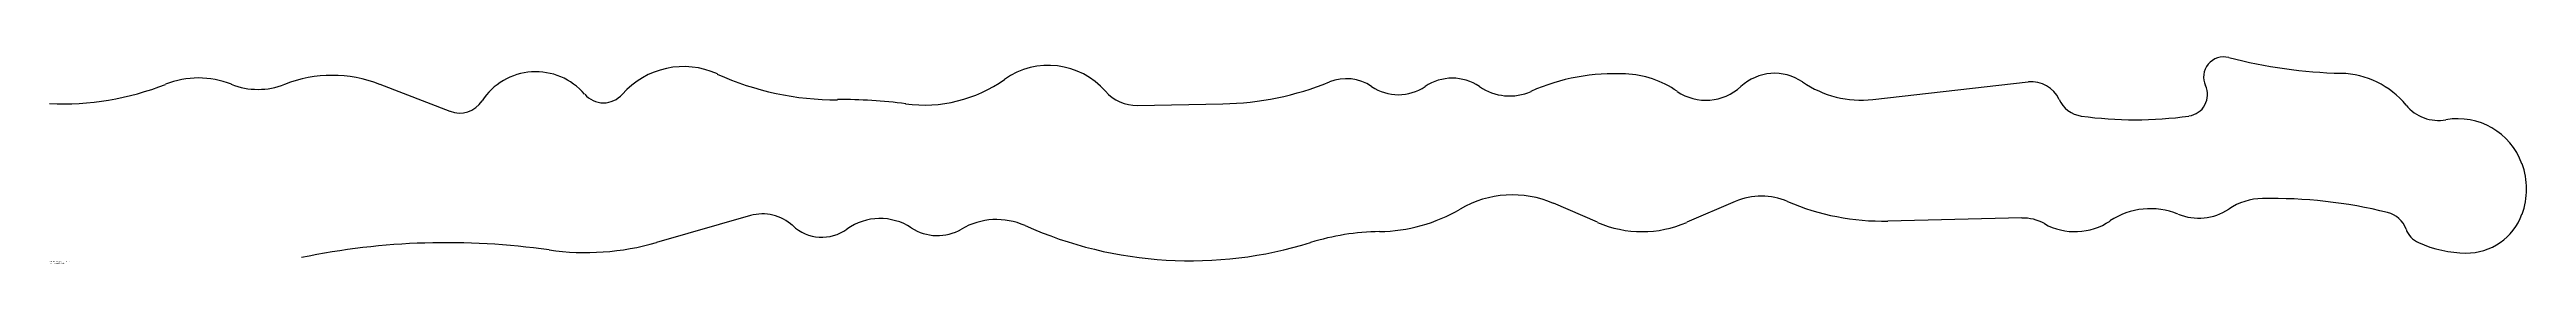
# Model space of a CAD drawing. Header units: inches. Extents: x 0 to 1430, y -93 to 27.
import ezdxf

# ---------------------------------------------------------------- set-up
doc = ezdxf.new("R2010")
doc.units = ezdxf.units.IN
doc.header["$MEASUREMENT"] = 0
doc.styles.add('SLDTEXTSTYLE0', font='TXT', dxfattribs={"width": 0.7})

msp = doc.modelspace()

# ---------------------------------------------------------------- linework, layer by layer
at = {"color": 7, "linetype": 'Continuous'}
for p, q in [((190.7, 11.2), (231.2, -4.5)), ((1052.8, 2.4), (1142.6, 12.5)), ((628.2, -1.1), (677.5, -0.2)), ((973.3, -56.7), (945.4, -68.8)), ((404.7, -64.9), (350.5, -80.5)), ((893.9, -68.8), (868.5, -57.8)), ((1138.8, -66.3), (1061.6, -68.1))]:
    msp.add_line(p, q, dxfattribs=at)
for centre, radius, start, end in [((86, -37), 51.8, 68.5061, 111.4939), ((163.2, -58.6), 74.9, 68.5061, 111.4939), ((280.8, -18.6), 37, 40.4515, 147.1169), ((366.1, -25.5), 46.9, 65.3735, 138.9862), ((453.9, 166.1), 163.9, 245.3735, 270.4068), ((576.8, -21.6), 43.7, 40.9966, 125.4233), ((748.8, -11.3), 25.7, 55.3584, 112.2071), ((810, -12.8), 27.5, 55.3584, 124.6416), ((903.8, -101.8), 119.1, 87.0502, 113.9518), ((907, -40.9), 58.2, 55.5836, 87.0502), ((996.1, -10.9), 28.4, 55.4661, 133.0787), ((1255.5, 15.3), 11.7, 75.5847, 205.1494), ((1331.3, 310), 292.6, 255.5847, 268.4304), ((1321.9, -32.8), 50.3, 39.3758, 88.4304), ((7.4, 162.6), 162.8, 267.4123, 291.4939), ((120.4, 50.3), 42.1, 248.5061, 291.4939), ((236.8, 9.9), 15.4, 248.8815, 327.1169), ((319.9, 14.7), 14.3, 220.4515, 318.9862), ((457.1, -282.2), 284.5, 82.467, 90.4068), ((504.9, 79.5), 80.4, 262.467, 305.4233), ((627.7, 22.7), 23.8, 220.9966, 271.0865), ((674.3, 171.2), 171.4, 271.0865, 292.2071), ((778.9, 32.3), 27.2, 235.3584, 304.6416), ((843.1, 35), 30.6, 235.3584, 293.9518), ((956.5, 31.4), 29.5, 235.5836, 313.0787), ((1046.1, 61.7), 59.7, 235.4661, 276.4449), ((1144.6, -4.8), 17.4, 24.2114, 96.4449), ((1175.5, 9.2), 16.6, 204.2114, 262.072), ((1233.7, 5.1), 12.4, 277.928, 25.1494), ((1204.3, 215.9), 225.3, 262.072, 277.928), ((1379.6, 14.6), 24.4, 219.3758, 279.942), ((1390.6, -48.2), 39.4, 19.8036, 99.942), ((1387.2, -49.5), 43.1, 340.1964, 19.8036), ((844.8, -112.5), 59.6, 66.5452, 120.4966), ((988.5, -91.6), 38, 66.5452, 113.4548), ((1058.5, 69.8), 137.9, 246.5452, 271.2697), ((1278.5, -91.1), 36.1, 91.1264, 123.8859), ((1283.3, -333.7), 278.7, 76.1333, 91.1264), ((411.8, -89.2), 25.3, 46.8994, 106.1056), ((446, -52.7), 24.7, 226.8994, 305.7877), ((479.6, -99.3), 32.7, 56.5824, 125.7877), ((546.9, -107.4), 40.2, 65.8616, 120.3735), ((658.7, 142.1), 233.2, 245.8616, 287.3235), ((766.7, 20.1), 94.3, 270.7457, 300.4966), ((919.6, -9.5), 64.7, 246.5452, 293.4548), ((1139.4, -91.9), 25.6, 60.7435, 91.2697), ((1169.6, -38), 36.2, 240.7435, 303.9149), ((1213.1, -102.7), 41.8, 67.588, 123.9149), ((1241, -35.2), 31.2, 247.588, 303.8859), ((1346.4, -77.9), 15.3, 19.9214, 76.1333), ((1395.7, -52.6), 34, 269.2529, 340.1964), ((229.5, -494.4), 413.8, 81.8139, 101.7087), ((309.5, 61.6), 147.9, 261.8139, 286.1056), ((512.7, -49.1), 27.4, 236.5824, 300.3735), ((769.8, -214.2), 140, 90.7457, 107.3235), ((1373.6, -68.1), 13.7, 199.9214, 245.7413), ((1396.2, -18), 68.6, 245.7413, 269.2529)]:
    msp.add_arc(centre, radius, start, end, dxfattribs=at)

# ---------------------------------------------------------------- texts
at = {"color": 7, "linetype": 'Continuous', "char_height": 0.628, "attachment_point": 1, "style": 'SLDTEXTSTYLE0'}
for s, insert in [('SOLIDWORKS Educational Product.', (0, -91.2)), ('For Instructional Use Only.', (0, -92.2))]:
    msp.add_mtext(s, dxfattribs=dict(at, insert=insert))

doc.saveas('drawing.dxf')
